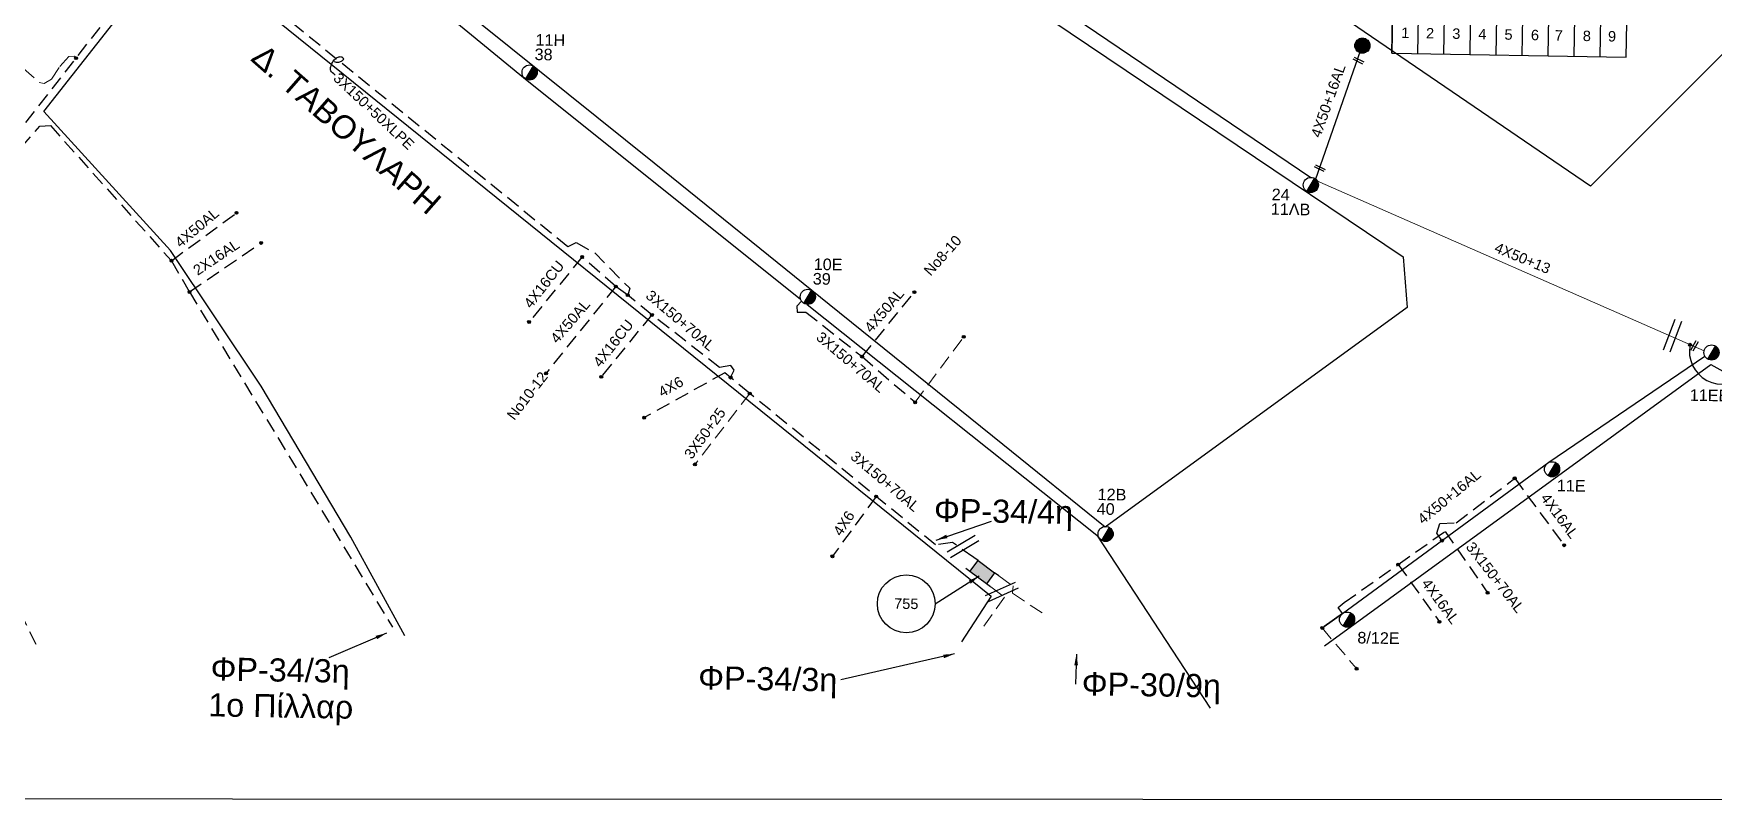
# Model space of a CAD drawing. Header units: millimetres. Extents: x 2875 to 4053, y 1200 to 1741.
# Drawn here: x 3272.6 to 3423, y 1200.5 to 1269.2 of the extents above; entities that cross this region are included whole.
import ezdxf
from ezdxf.enums import TextEntityAlignment as Align

# ---------------------------------------------------------------- set-up
doc = ezdxf.new("R2010")
doc.units = ezdxf.units.MM
doc.linetypes.add('DASHED', pattern=[19.05, 12.7, -6.35])
for name, color, linetype in [('Link Box 4 Διευθύνσεων', 7, 'Continuous'), ('Ασφαλειοκιβώτια Χ.Τ 9 αναχωρήσεων', 7, 'Continuous'), ('Γέφυρες Εναέριου Δικτύου', 7, 'Continuous'), ('Γυμνά εναέρια ΧΤ (1Φ)   2x16AL', 7, 'Continuous'), ('Γυμνά εναέρια ΧΤ και ΦΟΠ (3Φ)   4x50+16AL', 7, 'Continuous'), ('Επιγραφές - Σχήματα', 7, 'Continuous'), ('Καλώδια ΧΤ   3x150+50AL', 7, 'DASHED'), ('Καλώδια ΧΤ   3x150+50AL XLPE', 7, 'DASHED'), ('Καλώδια ΧΤ   3x150+70AL', 7, 'DASHED'), ('Μηχανική τομή', 7, 'Continuous'), ('ΠΙΝΑΚΙΔΑ', 7, 'Continuous'), ('Στύλος Ξύλινος', 7, 'Continuous'), ('Στύλος Ξύλινος @ 1', 7, 'Continuous'), ('Στύλος ΦΜ', 7, 'Continuous'), ('Στύλος ΦΜ @ 1', 7, 'Continuous'), ('Συνδέσεις', 7, 'Continuous'), ('Τομή', 7, 'Continuous'), ('Υπόβαθρο ΔΕΗ', 7, 'Continuous'), ('Υπόγεια Καλώδια Δικτύου ΧΤ   .10', 7, 'DASHED'), ('Υπόγεια καλώδια Δικτύου ΧΤ και Παρ. ΧΤ - 3X150+70 AL', 7, 'DASHED'), ('Υπόγεια καλώδια Παροχών ΧΤ   4x16AL', 7, 'DASHED'), ('Υπόγεια καλώδια Παροχών ΧΤ   4x16CU', 7, 'DASHED'), ('Υπόγεια καλώδια Παροχών ΧΤ   4x50AL', 7, 'DASHED'), ('Υπόγεια καλώδια Παροχών ΧΤ   4x6', 7, 'DASHED')]:
    doc.layers.add(name, color=color, linetype=linetype)
doc.layers.add('Άγνωστα', color=7, linetype='Continuous', lineweight=5)
doc.styles.get("Standard").update_dxf_attribs({"font": 'ARIAL.TTF'})
doc.linetypes.add('SYN_LINE', pattern='A,0.5,-0.0001,["/\\/\\/\\/",Standard,S=0.1,R=0,X=0,Y=-0.05],-0.25', length=0.7501)
doc.dimstyles.new('ISO-25', dxfattribs={"dimtxt": 2.5, "dimasz": 1, "dimexe": 1.25, "dimexo": 0.625, "dimtad": 1, "dimtxsty": 'Standard', "dimcen": 2.5, "dimadec": 0, "dimazin": 0, "dimtfac": 1, "dimtmove": 0, "dimatfit": 3, "dimfxl": 1.25, "dimarcsym": 0})

# ---------------------------------------------------------------- blocks, each defined once
blk = doc.blocks.new('ΥΠΑΡΧΩΝ ΤΣΙΜΕΝΤΕΝΙΟΣ ΣΤΥΛΟΣ')
at = {"layer": 'Στύλος ΦΜ'}
blk.add_hatch(color=256, dxfattribs=at).paths.add_polyline_path([(-1.29, -2.28, 0.574793), (2.62, 0, 0.268822), (1.3, 2.27)])
blk.add_line((-1.29, -2.28), (1.3, 2.27), dxfattribs=at)
blk.add_circle((0, 0), 2.62, dxfattribs=at)
at = {"layer": 'Στύλος ΦΜ', "flags": 4}
for tag, p in [('ΑΡΙΘΜΟΣ', (-4.68, 8.05)), ('ΤΥΠΟΣ', (-4.91, 3.03))]:
    blk.add_attdef(tag, p, '', height=4, dxfattribs=at)
blk = doc.blocks.new('LINK BOX 4 ΑΝΑΧΩΡΗΣΕΩΝ')
at = {"layer": 'Link Box 4 Διευθύνσεων', "ltscale": 40}
blk.add_hatch(color=256, dxfattribs=at).paths.add_polyline_path([(-3.54, 0), (-3.54, -4.67), (3.54, -4.67), (3.54, 0)])
for p, q in [((-3.54, 0), (-5.33, 0)), ((5.33, 0), (3.54, 0)), ((-3.54, -4.67), (-5.33, -4.67)), ((5.33, -4.67), (3.54, -4.67))]:
    blk.add_line(p, q, dxfattribs=at)
blk.add_lwpolyline([(-3.54, -4.67), (-3.54, 0), (3.54, 0), (3.54, -4.67)], close=True, dxfattribs=at)
blk = doc.blocks.new('ΤΟΜΗ')
at = {"layer": 'Τομή', "ltscale": 40}
for p, q in [((-5.68, 0), (5.68, 0)), ((5.68, -2.33), (-5.68, -2.33))]:
    blk.add_line(p, q, dxfattribs=at)
blk = doc.blocks.new('_ΣΥΝΔΕΣΗ')
at = {"layer": 'Συνδέσεις', "linetype": 'SYN_LINE', "ltscale": 40}
blk.add_hatch(color=256, dxfattribs=at).paths.add_polyline_path([(0.5, -0.01, 1), (-0.5, -0.01, 1)])
at = {"layer": 'Συνδέσεις'}
blk.add_circle((0, -0.01), 0.5, dxfattribs=at)
blk = doc.blocks.new('ΥΠΑΡΧΩΝ ΞΥΛΙΝΟΣ ΣΤΥΛΟΣ')
at = {"layer": 'Στύλος Ξύλινος'}
h = blk.add_hatch(color=7, dxfattribs=at)
h.paths.add_polyline_path([(-2.62, 0, 0.270008), (-1.29, -2.28), (1.3, 2.27, 0.576266)])
h.paths.add_polyline_path([(-1.29, -2.28, 0.574793), (2.62, 0, 0.268822), (1.3, 2.27)])
at = {"layer": 'Στύλος Ξύλινος', "color": 7}
blk.add_line((-1.29, -2.28), (1.3, 2.27), dxfattribs=at)
blk.add_circle((0, 0), 2.62, dxfattribs=at)
at = {"layer": 'Στύλος Ξύλινος', "flags": 4}
for tag, p in [('ΑΡΙΘΜΟΣ', (-4.91, 8.6)), ('ΤΥΠΟΣ', (-4.85, 3.39))]:
    blk.add_attdef(tag, p, '', height=4, dxfattribs=at)
blk = doc.blocks.new('ΜΗΧΑΝΙΚΗ ΤΟΜΗ')
at = {"layer": 'Μηχανική τομή', "ltscale": 40}
for p, q in [((-1.89, 0.78), (1.89, 0.78)), ((1.89, 0), (-1.89, 0))]:
    blk.add_line(p, q, dxfattribs=at)
blk = doc.blocks.new('ΑΣΦΑΛΕΙΟΚΙΒΩΤΙΟ ΥΠΟΣΤΑΘΜΟΥ 9 ΑΝΑΧΩΡΗΣΕΩΝ')
at = {"layer": 'Ασφαλειοκιβώτια Χ.Τ 9 αναχωρήσεων', "ltscale": 40}
for p, q in [((-23.8, 40.36), (24.02, 40.36)), ((-9.72, 40.36), (-9.72, -40.64)), ((9.94, 40.36), (9.94, -40.64)), ((-23.8, 31.36), (24.02, 31.36)), ((-23.8, 22.36), (24.02, 22.36)), ((-23.8, 13.36), (24.02, 13.36)), ((-23.8, 4.36), (24.02, 4.36)), ((-23.8, -4.64), (24.02, -4.64)), ((-23.8, -13.64), (24.02, -13.64)), ((-23.8, -22.64), (24.02, -22.64)), ((-23.8, -31.64), (24.02, -31.64))]:
    blk.add_line(p, q, dxfattribs=at)
at = {"layer": 'Ασφαλειοκιβώτια Χ.Τ 9 αναχωρήσεων'}
blk.add_lwpolyline([(-23.8, -40.64), (24.02, -40.64), (24.02, 40.36), (-23.8, 40.36)], close=True, dxfattribs=at)
for s, p in [('1', (-18.45, 37.24)), ('2', (-18.45, 28.67)), ('3', (-18.45, 19.6)), ('4', (-18.45, 10.58)), ('5', (-18.45, 1.57)), ('6', (-18.45, -7.57)), ('7', (-18.45, -15.81)), ('8', (-18.45, -25.5)), ('9', (-18.45, -34.19))]:
    blk.add_text(s, height=3.6, rotation=270, dxfattribs=at).set_placement(p)
at = {"layer": 'Ασφαλειοκιβώτια Χ.Τ 9 αναχωρήσεων', "ltscale": 40}
for tag, height, p in [('ΟΝΟΜΑ', 5, (-0.16, 44.31)), ('ΚΕΙΜΕΝΟ 1', 2, (17.06, 35.59)), ('ΚΕΙΜΕΝΟ 2', 2, (17.06, 26.88)), ('ΚΕΙΜΕΝΟ 3', 2, (17.06, 17.69)), ('ΚΕΙΜΕΝΟ 4', 2, (17.06, 8.71)), ('ΚΕΙΜΕΝΟ 5', 2, (17.06, -0.13)), ('ΚΕΙΜΕΝΟ 6', 2, (17.06, -9.05)), ('ΚΕΙΜΕΝΟ 7', 2, (17.06, -18.13)), ('ΚΕΙΜΕΝΟ 8', 2, (17.06, -26.85)), ('ΚΕΙΜΕΝΟ 9', 2, (17.06, -35.99)), ('ΣΧ', 2, (-0.1, -42.64))]:
    blk.add_attdef(tag, text='', height=height, dxfattribs=at).set_placement(p, align=Align.MIDDLE_CENTER)

msp = doc.modelspace()

# ---------------------------------------------------------------- linework, layer by layer
at = {"layer": 'Άγνωστα', "color": 2, "linetype": 'DASHED', "ltscale": 0.1}
for points in [[(3261.783, 1274.983), (3273.143, 1264.831), (3273.571, 1264.735), (3274.235, 1265.115), (3274.984, 1266.257), (3275.783, 1267.15), (3276.282, 1267.195), (3276.437, 1267.007)], [(3351.522, 1236.197), (3355.87, 1242.057)], [(3336.717, 1236.991), (3331.814, 1230.642)]]:
    msp.add_lwpolyline(points, dxfattribs=at)
at = {"layer": 'Άγνωστα', "color": 1}
msp.add_lwpolyline([(3422.123, 1240.797), (3387.728, 1255.913), (3387.476, 1256.045)], dxfattribs=at)
at = {"layer": 'Άγνωστα', "color": 133, "linetype": 'DASHED', "ltscale": 0.1}
for points in [[(3358.995, 1220.656), (3360.281, 1219.75), (3360.237, 1219.094), (3363.124, 1217.176)], [(3387.941, 1216.002), (3391.024, 1212.347)]]:
    msp.add_lwpolyline(points, dxfattribs=at)
at = {"layer": 'Άγνωστα', "color": 27, "linetype": 'DASHED', "ltscale": 0.1}
msp.add_lwpolyline([(3358.278, 1219.683), (3359.52, 1218.739), (3357.61, 1216.054)], dxfattribs=at)
at = {"layer": 'Γέφυρες Εναέριου Δικτύου'}
msp.add_arc((3423.768, 1240.772), 2.966, 168.72081, 314.89834, dxfattribs=at)
at = {"layer": 'Γυμνά εναέρια ΧΤ (1Φ)   2x16AL', "linetype": 'DASHED', "ltscale": 0.1}
msp.add_lwpolyline([(3286.586, 1246.076), (3293.002, 1250.465)], dxfattribs=at)
at = {"layer": 'Γυμνά εναέρια ΧΤ και ΦΟΠ (3Φ)   4x50+16AL', "color": 1}
for points in [[(3326.051, 1297.768), (3358.251, 1275.707), (3365.718, 1270.687), (3386.94, 1256.332)], [(3387.353, 1256.11), (3391.411, 1267.762)]]:
    msp.add_lwpolyline(points, dxfattribs=at)
at = {"layer": 'Γυμνά εναέρια ΧΤ και ΦΟΠ (3Φ)   4x50+16AL', "color": 62, "ltscale": 0.1}
for points in [[(3302.698, 1276.619), (3316.465, 1265.274), (3341.262, 1245.444)], [(3341.868, 1244.96), (3367.784, 1224.308), (3377.932, 1208.818)]]:
    msp.add_lwpolyline(points, dxfattribs=at)
at = {"layer": 'Γυμνά εναέρια ΧΤ και ΦΟΠ (3Φ)   4x50+16AL', "color": 133, "ltscale": 0.1}
msp.add_lwpolyline([(3389.761, 1217.28), (3388.123, 1216.129), (3389.761, 1217.28), (3408.237, 1230.838), (3422.193, 1240.321)], dxfattribs=at)
at = {"layer": 'Επιγραφές - Σχήματα'}
msp.add_lwpolyline([(3299.626, 1265.489), (3299.487, 1265.603), (3299.38, 1265.702), (3299.3, 1265.79), (3299.245, 1265.87), (3299.212, 1265.945), (3299.197, 1266.017), (3299.196, 1266.091), (3299.207, 1266.168), (3299.226, 1266.25), (3299.253, 1266.337), (3299.287, 1266.427), (3299.328, 1266.518), (3299.374, 1266.608), (3299.426, 1266.695), (3299.482, 1266.777), (3299.543, 1266.852), (3299.607, 1266.919), (3299.673, 1266.977), (3299.741, 1267.027), (3299.81, 1267.068), (3299.878, 1267.1), (3299.944, 1267.124), (3300.007, 1267.139), (3300.066, 1267.145), (3300.12, 1267.142), (3300.168, 1267.132), (3300.212, 1267.115), (3300.25, 1267.093), (3300.282, 1267.067), (3300.309, 1267.038), (3300.329, 1267.007), (3300.344, 1266.975), (3300.352, 1266.944), (3300.353, 1266.912), (3300.348, 1266.882), (3300.335, 1266.851), (3300.314, 1266.821), (3300.284, 1266.79), (3300.247, 1266.76), (3300.2, 1266.73), (3300.144, 1266.701), (3300.078, 1266.673), (3300.005, 1266.65), (3299.924, 1266.634), (3299.835, 1266.627), (3299.74, 1266.63), (3299.638, 1266.648), (3299.531, 1266.68)], dxfattribs=at)
msp.add_circle((3350.727, 1218.155), 2.59, dxfattribs=at)
at = {"layer": 'Καλώδια ΧΤ   3x150+50AL', "color": 27, "ltscale": 0.1}
msp.add_lwpolyline([(3240.703, 1215.113), (3242.097, 1218.784), (3244.603, 1221.516), (3244.603, 1221.516), (3244.603, 1221.516), (3245.376, 1223.377), (3251.715, 1238.907), (3253.301, 1238.835), (3255.614, 1239.289), (3258.07, 1241.618), (3270.258, 1257.596), (3273.184, 1260.914), (3274.134, 1260.971), (3284.976, 1248.87), (3286.586, 1246.076), (3304.76, 1216.051)], dxfattribs=at)
at = {"layer": 'Καλώδια ΧΤ   3x150+50AL XLPE', "color": 2, "linetype": 'DASHED', "ltscale": 0.1}
msp.add_lwpolyline([(3285.455, 1278.568), (3320.459, 1250.141), (3321.193, 1250.501), (3322.843, 1249.588), (3325.98, 1246.401), (3325.802, 1245.789)], dxfattribs=at)
at = {"layer": 'Καλώδια ΧΤ   3x150+70AL', "color": 27, "ltscale": 0.1}
msp.add_lwpolyline([(3259.276, 1234.985), (3263.072, 1234.503), (3272.936, 1214.338)], dxfattribs=at)
at = {"layer": 'ΠΙΝΑΚΙΔΑ'}
msp.add_lwpolyline([(2883.045, 1200.853), (3942.226, 1200.46), (3942.226, 1741.119), (2883.045, 1741.119)], close=True, dxfattribs=at)
at = {"layer": 'Υπόβαθρο ΔΕΗ', "ltscale": 0.1}
msp.add_lwpolyline([(3330.185, 1330.756), (3372.053, 1306.818), (3379.142, 1302.765), (3400.121, 1296.212), (3407.144, 1293.79), (3411.039, 1291.466), (3429.255, 1280.154), (3429.106, 1272.728), (3411.967, 1255.556), (3384.562, 1274.26), (3372.264, 1282.55), (3356.221, 1293.291), (3337.485, 1306.248), (3312.678, 1323.362), (3312.416, 1331.06)], dxfattribs=at)
at = {"layer": 'Υπόβαθρο ΔΕΗ'}
for points in [[(3292.656, 1286.415), (3309.214, 1307.685), (3333.096, 1291.537), (3363.758, 1270.391), (3395.183, 1249.229), (3395.548, 1244.697), (3368.519, 1225.031), (3359.364, 1232.418), (3343.816, 1244.957), (3328.16, 1257.62), (3310.209, 1272.027), (3292.656, 1286.415)], [(3305.857, 1215.292), (3301.015, 1224.128), (3293.009, 1237.654), (3284.889, 1249.797), (3273.541, 1262.244), (3285.581, 1277.545), (3358.33, 1218.828), (3355.678, 1214.754)], [(3388.165, 1214.405), (3422.711, 1239.594), (3455.246, 1221.502), (3456.452, 1218.53), (3453.294, 1213.938)]]:
    msp.add_lwpolyline(points, dxfattribs=at)
at = {"layer": 'Υπόγεια Καλώδια Δικτύου ΧΤ   .10', "color": 2, "ltscale": 0.1}
msp.add_lwpolyline([(3239.956, 1215.399), (3241.666, 1219.323), (3244.418, 1222.2), (3244.418, 1222.2), (3251.017, 1239.684), (3254.158, 1239.497), (3256.712, 1241.72), (3290.93, 1285.586), (3292.436, 1284.263)], dxfattribs=at)
at = {"layer": 'Υπόγεια καλώδια Δικτύου ΧΤ και Παρ. ΧΤ - 3X150+70 AL', "color": 2, "ltscale": 0.1}
for points in [[(3356.772, 1222.294), (3354.853, 1223.65), (3353.333, 1223.437), (3336.717, 1236.991), (3335.003, 1238.413), (3335.319, 1239.064), (3335.032, 1239.479), (3334.021, 1239.321), (3327.948, 1244.031), (3325.802, 1245.789), (3324.736, 1246.565), (3321.721, 1249.214)], [(3341.363, 1245.239), (3340.932, 1244.81), (3340.962, 1244.263), (3341.744, 1244.276), (3346.77, 1240.289), (3351.522, 1236.197)]]:
    msp.add_lwpolyline(points, dxfattribs=at)
at = {"layer": 'Υπόγεια καλώδια Δικτύου ΧΤ και Παρ. ΧΤ - 3X150+70 AL', "color": 133, "ltscale": 0.1}
msp.add_lwpolyline([(3389.761, 1217.28), (3389.37, 1217.822), (3389.92, 1218.264), (3394.741, 1221.679), (3398.941, 1224.638), (3402.749, 1219.15)], dxfattribs=at)
at = {"layer": 'Υπόγεια καλώδια Παροχών ΧΤ   4x16AL', "color": 133, "ltscale": 0.1}
for points in [[(3398.662, 1223.812), (3398.216, 1224.467), (3398.476, 1225.33), (3399.932, 1225.418), (3405.168, 1229.391), (3409.596, 1223.4)], [(3394.741, 1221.679), (3398.43, 1216.545)]]:
    msp.add_lwpolyline(points, dxfattribs=at)
at = {"layer": 'Υπόγεια καλώδια Παροχών ΧΤ   4x16CU', "color": 2, "ltscale": 0.1}
for points in [[(3321.721, 1249.214), (3316.975, 1243.39)], [(3327.948, 1244.031), (3323.43, 1238.478)]]:
    msp.add_lwpolyline(points, dxfattribs=at)
at = {"layer": 'Υπόγεια καλώδια Παροχών ΧΤ   4x50AL', "color": 27, "ltscale": 0.1}
msp.add_lwpolyline([(3284.976, 1248.87), (3290.795, 1253.161)], dxfattribs=at)
at = {"layer": 'Υπόγεια καλώδια Παροχών ΧΤ   4x50AL', "color": 2, "ltscale": 0.1}
for points in [[(3324.736, 1246.565), (3318.49, 1238.791)], [(3346.77, 1240.289), (3351.454, 1246.058)]]:
    msp.add_lwpolyline(points, dxfattribs=at)
at = {"layer": 'Υπόγεια καλώδια Παροχών ΧΤ   4x6', "color": 2, "ltscale": 0.1}
for points in [[(3335.003, 1238.413), (3334.503, 1238.843), (3327.272, 1234.821)], [(3348.028, 1227.763), (3344.117, 1222.408)]]:
    msp.add_lwpolyline(points, dxfattribs=at)

# ---------------------------------------------------------------- block references
at = {"layer": 'Link Box 4 Διευθύνσεων', "xscale": 0.2590415103699795, "yscale": 0.2590415103699795, "zscale": 0.2590415103699795, "rotation": 323.6258371500179}
msp.add_blockref('LINK BOX 4 ΑΝΑΧΩΡΗΣΕΩΝ', (3357.883, 1221.475), dxfattribs=at)
at = {"layer": 'Ασφαλειοκιβώτια Χ.Τ 9 αναχωρήσεων'}
ref = msp.add_blockref('ΑΣΦΑΛΕΙΟΚΙΒΩΤΙΟ ΥΠΟΣΤΑΘΜΟΥ 9 ΑΝΑΧΩΡΗΣΕΩΝ', (3404.737, 1273.436), dxfattribs=dict(at, xscale=0.2590415103700448, yscale=0.2590415103700448, zscale=0.2590415103700448, rotation=89.01993688759022))
ref.add_attrib('ΚΕΙΜΕΝΟ 2', '87', dxfattribs={"ltscale": 40, "height": 0.5181, "rotation": 89.01994}).set_placement((3397.85, 1277.974), align=Align.MIDDLE_CENTER)
ref.add_attrib('ΚΕΙΜΕΝΟ 1', '575', dxfattribs={"ltscale": 40, "height": 0.5181, "rotation": 89.01994}).set_placement((3395.596, 1278.013), align=Align.MIDDLE_CENTER)
ref.add_attrib('ΚΕΙΜΕΝΟ 3', '82', dxfattribs={"ltscale": 40, "height": 0.5181, "rotation": 89.01994}).set_placement((3400.232, 1277.934), align=Align.MIDDLE_CENTER)
ref.add_attrib('ΚΕΙΜΕΝΟ 4', '102', dxfattribs={"ltscale": 40, "height": 0.5181, "rotation": 89.01994}).set_placement((3402.556, 1277.894), align=Align.MIDDLE_CENTER)
ref.add_attrib('ΚΕΙΜΕΝΟ 5', '18', dxfattribs={"ltscale": 40, "height": 0.5181, "rotation": 89.01994}).set_placement((3404.846, 1277.855), align=Align.MIDDLE_CENTER)
ref.add_attrib('ΚΕΙΜΕΝΟ 6', '91', dxfattribs={"ltscale": 40, "height": 0.5181, "rotation": 89.01994}).set_placement((3407.157, 1277.815), align=Align.MIDDLE_CENTER)
ref.add_attrib('ΚΕΙΜΕΝΟ 7', '197', dxfattribs={"ltscale": 40, "height": 0.5181, "rotation": 89.01994}).set_placement((3409.508, 1277.775), align=Align.MIDDLE_CENTER)
ref.add_attrib('ΚΕΙΜΕΝΟ 8', '72', dxfattribs={"ltscale": 40, "height": 0.5181, "rotation": 89.01994}).set_placement((3411.768, 1277.736), align=Align.MIDDLE_CENTER)
ref.add_attrib('ΚΕΙΜΕΝΟ 9', '61', dxfattribs={"ltscale": 40, "height": 0.5181, "rotation": 89.01994}).set_placement((3414.133, 1277.696), align=Align.MIDDLE_CENTER)
at = {"layer": 'Μηχανική τομή'}
for p, xscale, yscale, zscale, rotation in [((3391.15, 1266.697), 0.2590415103699011, 0.2590415103699011, 0.2590415103699011, 334.4955400794554), ((3387.687, 1257.068), 0.2590415103700081, 0.2590415103700081, 0.2590415103700081, 334.4955400794661), ((3421.344, 1241.194), 0.2590415103698478, 0.2590415103698478, 0.2590415103698478, 60.09415699515917)]:
    msp.add_blockref('ΜΗΧΑΝΙΚΗ ΤΟΜΗ', p, dxfattribs=dict(at, xscale=xscale, yscale=yscale, zscale=zscale, rotation=rotation))
at = {"layer": 'Στύλος Ξύλινος @ 1', "ltscale": 40, "xscale": 0.2590415103700448, "yscale": 0.2590415103700448, "zscale": 0.2590415103700448, "rotation": 359.0199368875902}
msp.add_blockref('ΥΠΑΡΧΩΝ ΞΥΛΙΝΟΣ ΣΤΥΛΟΣ', (3391.541, 1268.13), dxfattribs=at)
at = {"layer": 'Στύλος ΦΜ @ 1', "ltscale": 40}
ref = msp.add_blockref('ΥΠΑΡΧΩΝ ΤΣΙΜΕΝΤΕΝΙΟΣ ΣΤΥΛΟΣ', (3317.019, 1265.729), dxfattribs=dict(at, xscale=0.2590415103700448, yscale=0.2590415103700448, zscale=0.2590415103700448, rotation=359.0199368875902))
ref.add_attrib('ΤΥΠΟΣ', '38', (3317.459, 1266.838), dxfattribs={"layer": 'Στύλος ΦΜ', "height": 1.0362, "rotation": 359.01994, "flags": 4})
ref.add_attrib('ΑΡΙΘΜΟΣ', '11H', (3317.543, 1268.139), dxfattribs={"layer": 'Στύλος ΦΜ', "height": 1.0362, "rotation": 359.01994, "flags": 4})
ref = msp.add_blockref('ΥΠΑΡΧΩΝ ΤΣΙΜΕΝΤΕΝΙΟΣ ΣΤΥΛΟΣ', (3386.922, 1255.654), dxfattribs=dict(at, xscale=0.2590415103700448, yscale=0.2590415103700448, zscale=0.2590415103700448, rotation=359.0199368875902))
ref.add_attrib('ΤΥΠΟΣ', '11ΛΒ', (3383.338, 1252.995), dxfattribs={"layer": 'Στύλος ΦΜ', "height": 1.0362, "rotation": 359.01994, "flags": 4})
ref.add_attrib('ΑΡΙΘΜΟΣ', '24', (3383.421, 1254.296), dxfattribs={"layer": 'Στύλος ΦΜ', "height": 1.0362, "rotation": 359.01994, "flags": 4})
ref = msp.add_blockref('ΥΠΑΡΧΩΝ ΤΣΙΜΕΝΤΕΝΙΟΣ ΣΤΥΛΟΣ', (3341.912, 1245.637), dxfattribs=dict(at, xscale=0.2590415103700448, yscale=0.2590415103700448, zscale=0.2590415103700448, rotation=359.0199368875902))
ref.add_attrib('ΤΥΠΟΣ', '39', (3342.352, 1246.746), dxfattribs={"layer": 'Στύλος ΦΜ', "height": 1.0362, "rotation": 359.01994, "flags": 4})
ref.add_attrib('ΑΡΙΘΜΟΣ', '10E', (3342.436, 1248.047), dxfattribs={"layer": 'Στύλος ΦΜ', "height": 1.0362, "rotation": 359.01994, "flags": 4})
ref = msp.add_blockref('ΥΠΑΡΧΩΝ ΤΣΙΜΕΝΤΕΝΙΟΣ ΣΤΥΛΟΣ', (3422.785, 1240.651), dxfattribs=dict(at, xscale=0.2590415103700448, yscale=0.2590415103700448, zscale=0.2590415103700448, rotation=359.0199368875902))
ref.add_attrib('ΤΥΠΟΣ', '11EB', (3420.826, 1236.333), dxfattribs={"layer": 'Στύλος ΦΜ', "height": 1.0362, "rotation": 359.01994, "flags": 4})
ref = msp.add_blockref('ΥΠΑΡΧΩΝ ΤΣΙΜΕΝΤΕΝΙΟΣ ΣΤΥΛΟΣ', (3408.515, 1230.202), dxfattribs=dict(at, xscale=0.2590415103700448, yscale=0.2590415103700448, zscale=0.2590415103700448, rotation=359.0199368875902))
ref.add_attrib('ΤΥΠΟΣ', '11E', (3408.934, 1228.234), dxfattribs={"layer": 'Στύλος ΦΜ', "height": 1.0362, "rotation": 359.01994, "flags": 4})
ref = msp.add_blockref('ΥΠΑΡΧΩΝ ΤΣΙΜΕΝΤΕΝΙΟΣ ΣΤΥΛΟΣ', (3368.565, 1224.408), dxfattribs=dict(at, xscale=0.2590415103700448, yscale=0.2590415103700448, zscale=0.2590415103700448, rotation=359.0199368875902))
ref.add_attrib('ΤΥΠΟΣ', '40', (3367.759, 1226.143), dxfattribs={"layer": 'Στύλος ΦΜ', "height": 1.0362, "rotation": 359.01994, "flags": 4})
ref.add_attrib('ΑΡΙΘΜΟΣ', '12B', (3367.842, 1227.444), dxfattribs={"layer": 'Στύλος ΦΜ', "height": 1.0362, "rotation": 359.01994, "flags": 4})
ref = msp.add_blockref('ΥΠΑΡΧΩΝ ΤΣΙΜΕΝΤΕΝΙΟΣ ΣΤΥΛΟΣ', (3390.169, 1216.739), dxfattribs=dict(at, xscale=0.2590415103700448, yscale=0.2590415103700448, zscale=0.2590415103700448, rotation=359.0199368875902))
ref.add_attrib('ΤΥΠΟΣ', '8/12E', (3391.084, 1214.611), dxfattribs={"layer": 'Στύλος ΦΜ', "height": 1.0362, "rotation": 359.01994, "flags": 4})
at = {"layer": 'Συνδέσεις', "xscale": 0.2590415103700448, "yscale": 0.2590415103700448, "zscale": 0.2590415103700448, "rotation": 359.0199368875902}
for p in [(3276.437, 1267.007), (3290.795, 1253.161), (3293.002, 1250.465), (3321.721, 1249.214), (3284.976, 1248.87), (3286.586, 1246.076), (3324.736, 1246.565), (3351.454, 1246.058), (3325.802, 1245.789), (3316.975, 1243.39), (3327.966, 1244.016), (3355.87, 1242.057), (3346.774, 1240.294), (3420.86, 1241.355), (3318.49, 1238.791), (3323.43, 1238.478), (3335.003, 1238.413), (3336.717, 1236.991), (3351.522, 1236.197), (3327.272, 1234.821), (3331.814, 1230.642), (3405.168, 1229.391), (3348.028, 1227.763), (3398.662, 1223.812), (3344.117, 1222.408), (3409.596, 1223.4), (3394.741, 1221.679), (3402.749, 1219.15), (3387.953, 1215.993), (3398.43, 1216.545), (3391.024, 1212.347)]:
    msp.add_blockref('_ΣΥΝΔΕΣΗ', p, dxfattribs=at)
at = {"layer": 'Τομή'}
for p, xscale, yscale, zscale, rotation in [((3419.012, 1242.263), 0.2590415103701025, 0.2590415103701025, 0.2590415103701025, 69.18233715984488), ((3355.634, 1223.553), 0.2590415103700613, 0.2590415103700613, 0.2590415103700613, 30.87092867104801), ((3359.156, 1219.497), 0.2590415103700733, 0.2590415103700733, 0.2590415103700733, 24.30692948260798)]:
    msp.add_blockref('ΤΟΜΗ', p, dxfattribs=dict(at, xscale=xscale, yscale=yscale, zscale=zscale, rotation=rotation))

# ---------------------------------------------------------------- texts
at = {"layer": 'Άγνωστα', "color": 7, "char_height": 0.9325, "width": 87.23055, "attachment_point": 1}
for s, insert, rotation in [('4X50+13', (3403.632, 1250.554), 337.35108), ('3X50+25', (3330.778, 1231.578), 53.88931)]:
    msp.add_mtext(s, dxfattribs=dict(at, insert=insert, rotation=rotation))
at = {"layer": 'Γυμνά εναέρια ΧΤ (1Φ)   2x16AL', "color": 7, "insert": (3286.794, 1248.283), "char_height": 0.9325, "width": 87.23055, "attachment_point": 1, "rotation": 33.8336}
msp.add_mtext('2X16AL', dxfattribs=at)
at = {"layer": 'Γυμνά εναέρια ΧΤ και ΦΟΠ (3Φ)   4x50+16AL', "color": 7, "char_height": 0.9325, "width": 87.23055, "attachment_point": 1}
for insert, rotation in [((3386.893, 1260.13), 70.51488), ((3396.366, 1225.932), 39.53255)]:
    msp.add_mtext('4X50+16AL', dxfattribs=dict(at, insert=insert, rotation=rotation))
at = {"layer": 'Επιγραφές - Σχήματα', "attachment_point": 1}
for s, insert, char_height, width, rotation in [('Δ. ΤΑΒΟΥΛΑΡΗ', (3293.336, 1268.417), 2.07233, 23.11473, 318.76722), ('ΦΡ-34/4η', (3353.225, 1227.582), 2.0723, 8.8687, 359.01994), ('ΦΡ-34/3η', (3288.494, 1213.368), 2.0723, 8.8687, 359.01994), ('ΦΡ-34/3η', (3332.129, 1212.586), 2.0723, 8.8687, 359.01994), ('ΦΡ-30/9η', (3366.453, 1212.044), 2.0723, 8.8687, 359.01994), ('1ο Πίλλαρ', (3288.285, 1210.156), 2.0723, 14.38929, 359.01994)]:
    msp.add_mtext(s, dxfattribs=dict(at, insert=insert, char_height=char_height, width=width, rotation=rotation))
at = {"layer": 'Επιγραφές - Σχήματα', "color": 7, "char_height": 0.9325}
for s, insert, width, attachment_point, rotation in [('No8-10', (3352.205, 1248.067), 87.23055, 1, 48.16947), ('No10-12', (3314.911, 1235.091), 87.23055, 1, 52.26677), ('755', (3350.727, 1218.155), 0.64898, 5, 359.01994)]:
    msp.add_mtext(s, dxfattribs=dict(at, insert=insert, width=width, attachment_point=attachment_point, rotation=rotation))
at = {"layer": 'Καλώδια ΧΤ   3x150+50AL XLPE', "color": 7, "insert": (3300.021, 1265.796), "char_height": 0.93255, "width": 87.23055, "attachment_point": 1, "rotation": 316.69318}
msp.add_mtext('3X150+50XLPE', dxfattribs=at)
at = {"layer": 'Υπόγεια καλώδια Δικτύου ΧΤ και Παρ. ΧΤ - 3X150+70 AL', "color": 7, "char_height": 0.9325, "width": 87.23055, "attachment_point": 1}
for insert, rotation in [((3327.934, 1246.325), 319.74572), ((3343.181, 1242.6), 319.74572), ((3346.254, 1231.926), 319.74572), ((3401.486, 1223.805), 307.66207)]:
    msp.add_mtext('3X150+70AL', dxfattribs=dict(at, insert=insert, rotation=rotation))
at = {"layer": 'Υπόγεια καλώδια Παροχών ΧΤ   4x16AL', "color": 7, "char_height": 0.9325, "width": 87.23055, "attachment_point": 1, "rotation": 306.50778}
for insert in [(3408.191, 1228.176), (3397.532, 1220.531)]:
    msp.add_mtext('4X16AL', dxfattribs=dict(at, insert=insert))
at = {"layer": 'Υπόγεια καλώδια Παροχών ΧΤ   4x16CU', "color": 7, "char_height": 0.9325, "width": 87.23055, "attachment_point": 1, "rotation": 51.93722}
for insert in [(3316.417, 1245.105), (3322.616, 1239.832)]:
    msp.add_mtext('4X16CU', dxfattribs=dict(at, insert=insert))
at = {"layer": 'Υπόγεια καλώδια Παροχών ΧΤ   4x50AL', "color": 7, "char_height": 0.9325, "width": 87.23055, "attachment_point": 1}
for insert, rotation in [((3285.178, 1250.696), 40.26567), ((3318.793, 1241.994), 49.64663), ((3346.888, 1242.959), 49.64663)]:
    msp.add_mtext('4X50AL', dxfattribs=dict(at, insert=insert, rotation=rotation))
at = {"layer": 'Υπόγεια καλώδια Παροχών ΧΤ   4x6', "color": 7, "char_height": 0.9325, "width": 87.23055, "attachment_point": 1}
for insert, rotation in [((3328.417, 1237.429), 29.55206), ((3344.111, 1224.649), 56.7254)]:
    msp.add_mtext('4X6', dxfattribs=dict(at, insert=insert, rotation=rotation))

# ---------------------------------------------------------------- leaders
at = {"layer": 'Επιγραφές - Σχήματα', "ltscale": 40}
for points in [[(3353.413, 1223.866), (3358.352, 1225.543)], [(3304.223, 1215.526), (3299.055, 1213.318)], [(3355.036, 1213.664), (3344.876, 1211.347)], [(3365.953, 1213.649), (3365.884, 1210.953)]]:
    msp.add_leader(points, dimstyle='ISO-25', override={"dimasz": 1, "dimtad": 0}, dxfattribs=at)
at = {"layer": 'Επιγραφές - Σχήματα'}
msp.add_leader([(3357.253, 1220.634), (3353.317, 1218.11)], dimstyle='ISO-25', override={"dimasz": 1, "dimgap": 0.625, "dimtad": 0}, dxfattribs=at)

doc.saveas('drawing.dxf')
